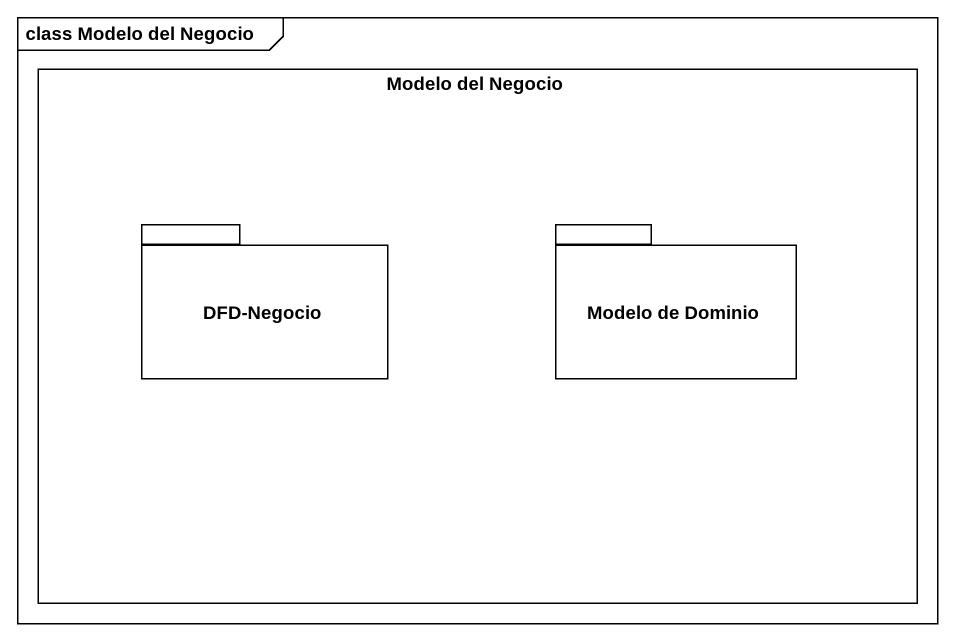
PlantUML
@startuml
mainframe class Modelo del Negocio
rectangle "Modelo del Negocio" as Modelo_del_Negocio {
  package "DFD-Negocio" as DFD_Negocio {
  }
  package "Modelo de Dominio" as Modelo_de_Dominio {
  }
}
@enduml
